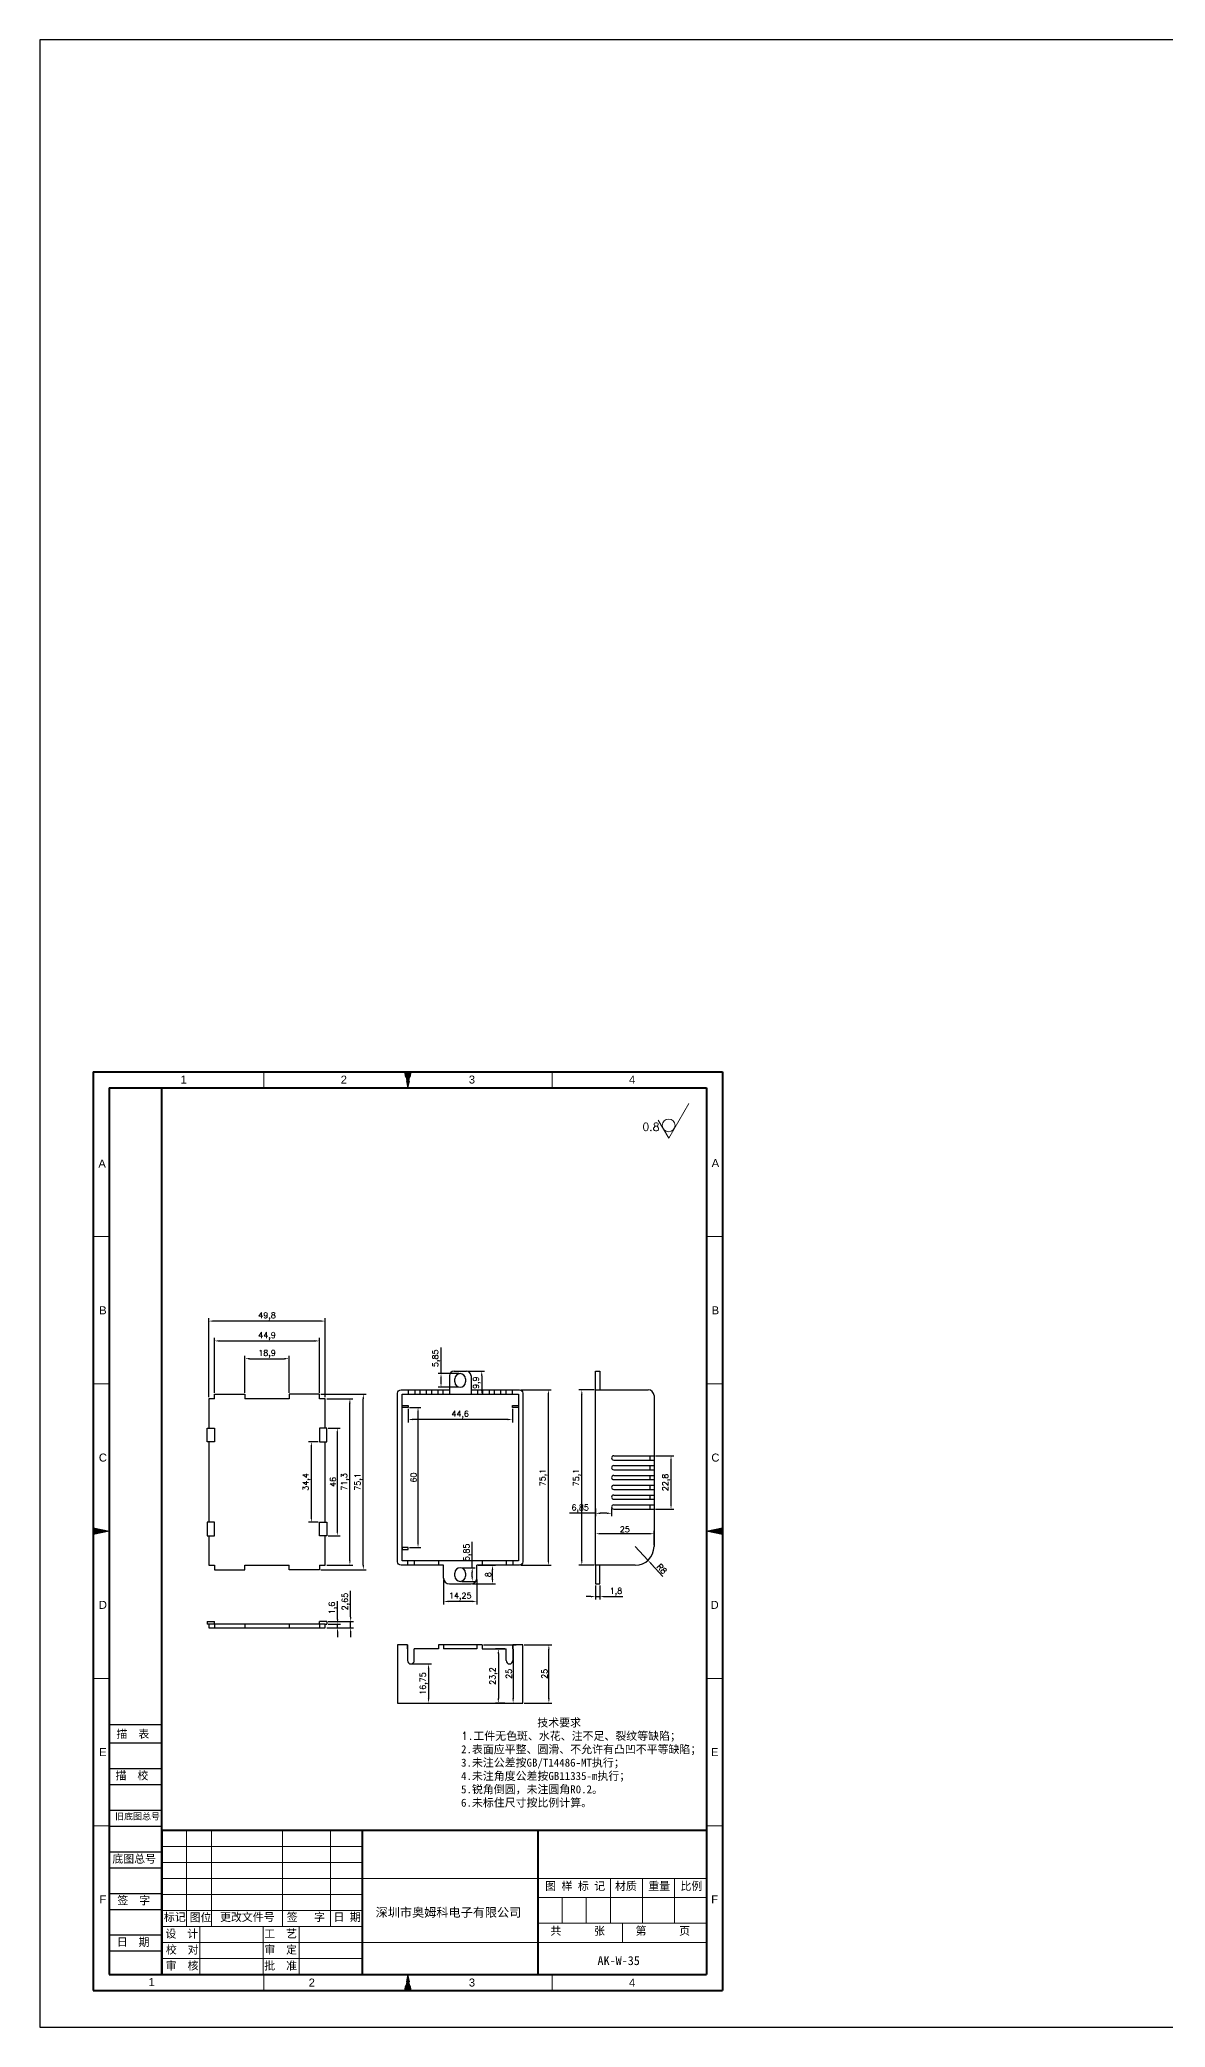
# Model space of a CAD drawing. Header units: millimetres. Extents: x 27102 to 30954, y -487 to 364.
# Drawn here: x 27102 to 27583, y -487 to 364 of the extents above; entities that cross this region are included whole.
import ezdxf
from ezdxf.enums import TextEntityAlignment as Align

# ---------------------------------------------------------------- set-up
doc = ezdxf.new("R2010")
doc.units = ezdxf.units.MM
doc.linetypes.add('ACAD_ISO10W100', pattern=[18, 12, -3, 0, -3])
doc.linetypes.add('HIDDEN2', pattern=[4.7625, 3.175, -1.5875])
for name, color, linetype, lineweight in [('dim', 82, 'Continuous', 9), ('图层1', 7, 'ACAD_ISO10W100', 15), ('图层2', 7, 'Continuous', 30), ('图层3', 7, 'Continuous', 15), ('图层4', 7, 'Continuous', 40), ('图层5', 7, 'HIDDEN2', 15), ('细实线', 3, 'Continuous', 18)]:
    doc.layers.add(name, color=color, linetype=linetype, lineweight=lineweight)
doc.layers.add('尺寸线', color=7, linetype='Continuous')
doc.styles.get("Standard").update_dxf_attribs({"font": 'txt', "bigfont": 'gbcbig.shx'})
doc.styles.add('样式 3', font='arial.ttf', dxfattribs={"height": 3.8})
doc.dimstyles.new('ISO-25', dxfattribs={"dimtxt": 2.5, "dimasz": 2.5, "dimexe": 1.25, "dimexo": 0.625, "dimtad": 1, "dimtxsty": 'Standard', "dimcen": 2.5, "dimadec": 0, "dimazin": 0, "dimtfac": 1, "dimtmove": 0, "dimatfit": 3, "dimfxl": 0, "dimarcsym": 0})

# ---------------------------------------------------------------- blocks, each defined once
blk = doc.blocks.new('*D2020')
at = {"layer": 'Defpoints', "color": 0, "transparency": 16777216}
for p in [(27174.25, -184.71), (27174.25, -217.93), (27224.05, -217.93)]:
    blk.add_point(p, dxfattribs=at)
at = {"layer": 'dim', "color": 0, "lineweight": -2, "transparency": 16777216}
for p, q in [((27174.25, -217.3), (27174.25, -183.46)), ((27222.05, -184.71), (27176.25, -184.71)), ((27224.05, -217.3), (27224.05, -183.46))]:
    blk.add_line(p, q, dxfattribs=at)
at = {"layer": 'dim', "color": 0, "transparency": 16777216}
for points in [[(27176.25, -184.37), (27176.25, -185.04), (27174.25, -184.71)], [(27222.05, -184.37), (27222.05, -185.04), (27224.05, -184.71)]]:
    blk.add_solid(points, dxfattribs=at)
at = {"layer": 'dim', "color": 0, "transparency": 16777216, "insert": (27199.15, -182.62), "char_height": 2.5, "attachment_point": 5}
blk.add_mtext('49,8', dxfattribs=at)
blk = doc.blocks.new('*D2021')
at = {"layer": 'Defpoints', "color": 0, "transparency": 16777216}
for p in [(27221.6, -193.19), (27176.7, -216.03), (27221.6, -216.03)]:
    blk.add_point(p, dxfattribs=at)
at = {"layer": 'dim', "color": 0, "lineweight": -2, "transparency": 16777216}
for p, q in [((27176.7, -215.4), (27176.7, -191.94)), ((27178.7, -193.19), (27219.6, -193.19)), ((27221.6, -215.4), (27221.6, -191.94))]:
    blk.add_line(p, q, dxfattribs=at)
at = {"layer": 'dim', "color": 0, "transparency": 16777216}
for points in [[(27178.7, -192.86), (27178.7, -193.52), (27176.7, -193.19)], [(27219.6, -192.86), (27219.6, -193.52), (27221.6, -193.19)]]:
    blk.add_solid(points, dxfattribs=at)
at = {"layer": 'dim', "color": 0, "transparency": 16777216, "insert": (27199.15, -191.11), "char_height": 2.5, "attachment_point": 5}
blk.add_mtext('44,9', dxfattribs=at)
blk = doc.blocks.new('*D2022')
at = {"layer": 'Defpoints', "color": 0, "transparency": 16777216}
for p in [(27208.6, -200.8), (27189.7, -216.03), (27208.6, -216.03)]:
    blk.add_point(p, dxfattribs=at)
at = {"layer": 'dim', "color": 0, "lineweight": -2, "transparency": 16777216}
for p, q in [((27189.7, -215.4), (27189.7, -199.55)), ((27191.7, -200.8), (27206.6, -200.8)), ((27208.6, -215.4), (27208.6, -199.55))]:
    blk.add_line(p, q, dxfattribs=at)
at = {"layer": 'dim', "color": 0, "transparency": 16777216}
for points in [[(27191.7, -200.47), (27191.7, -201.13), (27189.7, -200.8)], [(27206.6, -200.47), (27206.6, -201.13), (27208.6, -200.8)]]:
    blk.add_solid(points, dxfattribs=at)
at = {"layer": 'dim', "color": 0, "transparency": 16777216, "insert": (27199.15, -198.72), "char_height": 2.5, "attachment_point": 5}
blk.add_mtext('18,9', dxfattribs=at)
blk = doc.blocks.new('*D2023')
at = {"layer": 'Defpoints', "color": 0, "transparency": 16777216}
for p in [(27221.6, -216.03), (27240.35, -216.03), (27221.6, -291.13)]:
    blk.add_point(p, dxfattribs=at)
at = {"layer": 'dim', "color": 0, "lineweight": -2, "transparency": 16777216}
for p, q in [((27222.23, -216.03), (27241.6, -216.03)), ((27240.35, -289.13), (27240.35, -218.03)), ((27222.23, -291.13), (27241.6, -291.13))]:
    blk.add_line(p, q, dxfattribs=at)
at = {"layer": 'dim', "color": 0, "transparency": 16777216}
for points in [[(27240.02, -218.03), (27240.69, -218.03), (27240.35, -216.03)], [(27240.02, -289.13), (27240.69, -289.13), (27240.35, -291.13)]]:
    blk.add_solid(points, dxfattribs=at)
at = {"layer": 'dim', "color": 0, "transparency": 16777216, "insert": (27238.27, -253.58), "char_height": 2.5, "attachment_point": 5, "rotation": 90}
blk.add_mtext('75,1', dxfattribs=at)
blk = doc.blocks.new('*D2024')
at = {"layer": 'Defpoints', "color": 0, "transparency": 16777216}
for p in [(27224.05, -217.93), (27234.6, -217.93), (27224.05, -289.23)]:
    blk.add_point(p, dxfattribs=at)
at = {"layer": 'dim', "color": 0, "lineweight": -2, "transparency": 16777216}
for p, q in [((27224.68, -217.93), (27235.85, -217.93)), ((27234.6, -287.23), (27234.6, -219.93)), ((27224.68, -289.23), (27235.85, -289.23))]:
    blk.add_line(p, q, dxfattribs=at)
at = {"layer": 'dim', "color": 0, "transparency": 16777216}
for points in [[(27234.26, -219.93), (27234.93, -219.93), (27234.6, -217.93)], [(27234.26, -287.23), (27234.93, -287.23), (27234.6, -289.23)]]:
    blk.add_solid(points, dxfattribs=at)
at = {"layer": 'dim', "color": 0, "transparency": 16777216, "insert": (27232.51, -253.58), "char_height": 2.5, "attachment_point": 5, "rotation": 90}
blk.add_mtext('71,3', dxfattribs=at)
blk = doc.blocks.new('*D2025')
at = {"layer": 'Defpoints', "color": 0, "transparency": 16777216}
for p in [(27224.75, -230.58), (27224.75, -276.58), (27229.23, -276.58)]:
    blk.add_point(p, dxfattribs=at)
at = {"layer": 'dim', "color": 0, "lineweight": -2, "transparency": 16777216}
for p, q in [((27225.38, -230.58), (27230.48, -230.58)), ((27229.23, -232.58), (27229.23, -274.58)), ((27225.38, -276.58), (27230.48, -276.58))]:
    blk.add_line(p, q, dxfattribs=at)
at = {"layer": 'dim', "color": 0, "transparency": 16777216}
for points in [[(27228.89, -232.58), (27229.56, -232.58), (27229.23, -230.58)], [(27228.89, -274.58), (27229.56, -274.58), (27229.23, -276.58)]]:
    blk.add_solid(points, dxfattribs=at)
at = {"layer": 'dim', "color": 0, "transparency": 16777216, "insert": (27227.35, -253.58), "char_height": 2.5, "attachment_point": 5, "rotation": 90}
blk.add_mtext('46', dxfattribs=at)
blk = doc.blocks.new('*D2026')
at = {"layer": 'Defpoints', "color": 0, "transparency": 16777216}
for p in [(27218.12, -236.38), (27221.6, -236.38), (27221.6, -270.78)]:
    blk.add_point(p, dxfattribs=at)
at = {"layer": 'dim', "color": 0, "lineweight": -2, "transparency": 16777216}
for p, q in [((27220.98, -236.38), (27216.87, -236.38)), ((27218.12, -268.78), (27218.12, -238.38)), ((27220.98, -270.78), (27216.87, -270.78))]:
    blk.add_line(p, q, dxfattribs=at)
at = {"layer": 'dim', "color": 0, "transparency": 16777216}
for points in [[(27217.79, -238.38), (27218.46, -238.38), (27218.12, -236.38)], [(27217.79, -268.78), (27218.46, -268.78), (27218.12, -270.78)]]:
    blk.add_solid(points, dxfattribs=at)
at = {"layer": 'dim', "color": 0, "transparency": 16777216, "insert": (27216.04, -253.58), "char_height": 2.5, "attachment_point": 5, "rotation": 90}
blk.add_mtext('34,4', dxfattribs=at)
blk = doc.blocks.new('*D2027')
at = {"layer": 'Defpoints', "color": 0, "transparency": 16777216}
for p in [(27224.75, -314.42), (27229.33, -314.42), (27224.05, -316.02)]:
    blk.add_point(p, dxfattribs=at)
at = {"layer": 'dim', "color": 0, "lineweight": -2, "transparency": 16777216}
for p, q in [((27229.33, -312.42), (27229.33, -304.59)), ((27225.38, -314.42), (27230.58, -314.42)), ((27229.33, -316.02), (27229.33, -314.42)), ((27224.68, -316.02), (27230.58, -316.02)), ((27229.33, -318.02), (27229.33, -320.02))]:
    blk.add_line(p, q, dxfattribs=at)
at = {"layer": 'dim', "color": 0, "transparency": 16777216}
for points in [[(27229, -312.42), (27229.67, -312.42), (27229.33, -314.42)], [(27229, -318.02), (27229.67, -318.02), (27229.33, -316.02)]]:
    blk.add_solid(points, dxfattribs=at)
at = {"layer": 'dim', "color": 0, "transparency": 16777216, "insert": (27227.25, -307.5), "char_height": 2.5, "attachment_point": 5, "rotation": 90}
blk.add_mtext('1,6', dxfattribs=at)
blk = doc.blocks.new('*D2028')
at = {"layer": 'Defpoints', "color": 0, "transparency": 16777216}
for p in [(27224.75, -313.37), (27234.94, -313.37), (27224.05, -316.02)]:
    blk.add_point(p, dxfattribs=at)
at = {"layer": 'dim', "color": 0, "lineweight": -2, "transparency": 16777216}
for p, q in [((27234.94, -311.37), (27234.94, -300.2)), ((27225.38, -313.37), (27236.19, -313.37)), ((27234.94, -316.02), (27234.94, -313.37)), ((27224.68, -316.02), (27236.19, -316.02)), ((27234.94, -318.02), (27234.94, -320.02))]:
    blk.add_line(p, q, dxfattribs=at)
at = {"layer": 'dim', "color": 0, "transparency": 16777216}
for points in [[(27234.6, -311.37), (27235.27, -311.37), (27234.94, -313.37)], [(27234.6, -318.02), (27235.27, -318.02), (27234.94, -316.02)]]:
    blk.add_solid(points, dxfattribs=at)
at = {"layer": 'dim', "color": 0, "transparency": 16777216, "insert": (27232.85, -304.79), "char_height": 2.5, "attachment_point": 5, "rotation": 90}
blk.add_mtext('2,65', dxfattribs=at)
blk = doc.blocks.new('*D2029')
at = {"layer": 'Defpoints', "color": 0, "transparency": 16777216}
for p in [(27308.61, -323.25), (27319.74, -323.25), (27308.61, -348.25)]:
    blk.add_point(p, dxfattribs=at)
at = {"layer": 'dim', "color": 0, "lineweight": -2, "transparency": 16777216}
for p, q in [((27309.24, -323.25), (27320.99, -323.25)), ((27319.74, -346.25), (27319.74, -325.25)), ((27309.24, -348.25), (27320.99, -348.25))]:
    blk.add_line(p, q, dxfattribs=at)
at = {"layer": 'dim', "color": 0, "transparency": 16777216}
for points in [[(27319.41, -325.25), (27320.07, -325.25), (27319.74, -323.25)], [(27319.41, -346.25), (27320.07, -346.25), (27319.74, -348.25)]]:
    blk.add_solid(points, dxfattribs=at)
at = {"layer": 'dim', "color": 0, "transparency": 16777216, "insert": (27317.87, -335.75), "char_height": 2.5, "attachment_point": 5, "rotation": 90}
blk.add_mtext('25', dxfattribs=at)
blk = doc.blocks.new('*D2030')
at = {"layer": 'Defpoints', "color": 0, "transparency": 16777216}
for p in [(27301.46, -325.05), (27298.12, -348.25), (27301.46, -348.25)]:
    blk.add_point(p, dxfattribs=at)
at = {"layer": 'dim', "color": 0, "lineweight": -2, "transparency": 16777216}
for p, q in [((27300.84, -325.05), (27296.87, -325.05)), ((27298.12, -327.05), (27298.12, -346.25)), ((27300.84, -348.25), (27296.87, -348.25))]:
    blk.add_line(p, q, dxfattribs=at)
at = {"layer": 'dim', "color": 0, "transparency": 16777216}
for points in [[(27297.78, -327.05), (27298.45, -327.05), (27298.12, -325.05)], [(27297.78, -346.25), (27298.45, -346.25), (27298.12, -348.25)]]:
    blk.add_solid(points, dxfattribs=at)
at = {"layer": 'dim', "color": 0, "transparency": 16777216, "insert": (27296.03, -336.65), "char_height": 2.5, "attachment_point": 5, "rotation": 90}
blk.add_mtext('23,2', dxfattribs=at)
blk = doc.blocks.new('*D2031')
at = {"layer": 'Defpoints', "color": 0, "transparency": 16777216}
for p in [(27291.16, -323.25), (27291.16, -348.25), (27304.46, -348.25)]:
    blk.add_point(p, dxfattribs=at)
at = {"layer": 'dim', "color": 0, "lineweight": -2, "transparency": 16777216}
for p, q in [((27291.79, -323.25), (27305.71, -323.25)), ((27304.46, -325.25), (27304.46, -346.25)), ((27291.79, -348.25), (27305.71, -348.25))]:
    blk.add_line(p, q, dxfattribs=at)
at = {"layer": 'dim', "color": 0, "transparency": 16777216}
for points in [[(27304.12, -325.25), (27304.79, -325.25), (27304.46, -323.25)], [(27304.12, -346.25), (27304.79, -346.25), (27304.46, -348.25)]]:
    blk.add_solid(points, dxfattribs=at)
at = {"layer": 'dim', "color": 0, "transparency": 16777216, "insert": (27302.58, -335.75), "char_height": 2.5, "attachment_point": 5, "rotation": 90}
blk.add_mtext('25', dxfattribs=at)
blk = doc.blocks.new('*D2032')
at = {"layer": 'Defpoints', "color": 0, "transparency": 16777216}
for p in [(27307.11, -214.13), (27319.54, -214.13), (27307.11, -289.23)]:
    blk.add_point(p, dxfattribs=at)
at = {"layer": 'dim', "color": 0, "lineweight": -2, "transparency": 16777216}
for p, q in [((27307.74, -214.13), (27320.79, -214.13)), ((27319.54, -287.23), (27319.54, -216.13)), ((27307.74, -289.23), (27320.79, -289.23))]:
    blk.add_line(p, q, dxfattribs=at)
at = {"layer": 'dim', "color": 0, "transparency": 16777216}
for points in [[(27319.2, -216.13), (27319.87, -216.13), (27319.54, -214.13)], [(27319.2, -287.23), (27319.87, -287.23), (27319.54, -289.23)]]:
    blk.add_solid(points, dxfattribs=at)
at = {"layer": 'dim', "color": 0, "transparency": 16777216, "insert": (27317.45, -251.68), "char_height": 2.5, "attachment_point": 5, "rotation": 90}
blk.add_mtext('75,1', dxfattribs=at)
blk = doc.blocks.new('*D2033')
at = {"layer": 'Defpoints', "color": 0, "transparency": 16777216}
for p in [(27333.84, -214.13), (27339.73, -214.13), (27339.73, -289.23)]:
    blk.add_point(p, dxfattribs=at)
at = {"layer": 'dim', "color": 0, "lineweight": -2, "transparency": 16777216}
for p, q in [((27339.1, -214.13), (27332.59, -214.13)), ((27333.84, -287.23), (27333.84, -216.13)), ((27339.1, -289.23), (27332.59, -289.23))]:
    blk.add_line(p, q, dxfattribs=at)
at = {"layer": 'dim', "color": 0, "transparency": 16777216}
for points in [[(27333.5, -216.13), (27334.17, -216.13), (27333.84, -214.13)], [(27333.5, -287.23), (27334.17, -287.23), (27333.84, -289.23)]]:
    blk.add_solid(points, dxfattribs=at)
at = {"layer": 'dim', "color": 0, "transparency": 16777216, "insert": (27331.75, -251.68), "char_height": 2.5, "attachment_point": 5, "rotation": 90}
blk.add_mtext('75,1', dxfattribs=at)
blk = doc.blocks.new('*D2034')
at = {"layer": 'Defpoints', "color": 0, "transparency": 16777216}
for p in [(27339.73, -275.73), (27339.73, -281.23), (27364.73, -281.23)]:
    blk.add_point(p, dxfattribs=at)
at = {"layer": 'dim', "color": 0, "lineweight": -2, "transparency": 16777216}
for p, q in [((27339.73, -280.6), (27339.73, -274.48)), ((27362.73, -275.73), (27341.73, -275.73)), ((27364.73, -280.6), (27364.73, -274.48))]:
    blk.add_line(p, q, dxfattribs=at)
at = {"layer": 'dim', "color": 0, "transparency": 16777216}
for points in [[(27341.73, -275.4), (27341.73, -276.07), (27339.73, -275.73)], [(27362.73, -275.4), (27362.73, -276.07), (27364.73, -275.73)]]:
    blk.add_solid(points, dxfattribs=at)
at = {"layer": 'dim', "color": 0, "transparency": 16777216, "insert": (27352.23, -273.86), "char_height": 2.5, "attachment_point": 5}
blk.add_mtext('25', dxfattribs=at)
blk = doc.blocks.new('*D2035')
at = {"layer": 'Defpoints', "color": 0, "transparency": 16777216}
for p in [(27339.73, -264.28), (27339.73, -266.99), (27346.58, -264.28)]:
    blk.add_point(p, dxfattribs=at)
at = {"layer": 'dim', "color": 0, "lineweight": -2, "transparency": 16777216}
for p, q in [((27339.73, -266.99), (27328.56, -266.99)), ((27339.73, -264.9), (27339.73, -268.24)), ((27344.58, -266.99), (27341.73, -266.99)), ((27346.58, -264.9), (27346.58, -268.24))]:
    blk.add_line(p, q, dxfattribs=at)
at = {"layer": 'dim', "color": 0, "transparency": 16777216}
for points in [[(27341.73, -266.65), (27341.73, -267.32), (27339.73, -266.99)], [(27344.58, -266.65), (27344.58, -267.32), (27346.58, -266.99)]]:
    blk.add_solid(points, dxfattribs=at)
at = {"layer": 'dim', "color": 0, "transparency": 16777216, "insert": (27333.14, -264.9), "char_height": 2.5, "attachment_point": 5}
blk.add_mtext('6,85', dxfattribs=at)
blk = doc.blocks.new('*D2036')
at = {"layer": 'Defpoints', "color": 0, "transparency": 16777216}
for p in [(27364.73, -242.38), (27372.01, -242.38), (27364.73, -265.18)]:
    blk.add_point(p, dxfattribs=at)
at = {"layer": 'dim', "color": 0, "lineweight": -2, "transparency": 16777216}
for p, q in [((27365.35, -242.38), (27373.26, -242.38)), ((27372.01, -263.18), (27372.01, -244.38)), ((27365.35, -265.18), (27373.26, -265.18))]:
    blk.add_line(p, q, dxfattribs=at)
at = {"layer": 'dim', "color": 0, "transparency": 16777216}
for points in [[(27371.67, -244.38), (27372.34, -244.38), (27372.01, -242.38)], [(27371.67, -263.18), (27372.34, -263.18), (27372.01, -265.18)]]:
    blk.add_solid(points, dxfattribs=at)
at = {"layer": 'dim', "color": 0, "transparency": 16777216, "insert": (27369.92, -253.78), "char_height": 2.5, "attachment_point": 5, "rotation": 90}
blk.add_mtext('22,8', dxfattribs=at)
blk = doc.blocks.new('*D2037')
at = {"layer": 'Defpoints', "color": 0, "transparency": 16777216}
for p in [(27339.73, -297.23), (27341.53, -297.23), (27341.53, -302.64)]:
    blk.add_point(p, dxfattribs=at)
at = {"layer": 'dim', "color": 0, "lineweight": -2, "transparency": 16777216}
for p, q in [((27337.73, -302.64), (27335.73, -302.64)), ((27339.73, -297.85), (27339.73, -303.89)), ((27339.73, -302.64), (27341.53, -302.64)), ((27341.53, -297.85), (27341.53, -303.89)), ((27343.53, -302.64), (27351.36, -302.64))]:
    blk.add_line(p, q, dxfattribs=at)
at = {"layer": 'dim', "color": 0, "transparency": 16777216}
for points in [[(27337.73, -302.31), (27337.73, -302.97), (27339.73, -302.64)], [(27343.53, -302.31), (27343.53, -302.97), (27341.53, -302.64)]]:
    blk.add_solid(points, dxfattribs=at)
at = {"layer": 'dim', "color": 0, "transparency": 16777216, "insert": (27348.44, -300.56), "char_height": 2.5, "attachment_point": 5}
blk.add_mtext('1,8', dxfattribs=at)
blk = doc.blocks.new('*D2038')
at = {"layer": 'Defpoints', "color": 0, "transparency": 16777216}
for p in [(27356.73, -281.23), (27362.15, -287.11)]:
    blk.add_point(p, dxfattribs=at)
at = {"layer": 'dim', "color": 0, "lineweight": -2, "transparency": 16777216}
for p, q in [((27356.73, -281.23), (27362.15, -287.11)), ((27368.54, -294.03), (27363.51, -288.58))]:
    blk.add_line(p, q, dxfattribs=at)
at = {"layer": 'dim', "color": 0, "transparency": 16777216}
blk.add_solid([(27363.75, -288.35), (27363.26, -288.8), (27362.15, -287.11)], dxfattribs=at)
at = {"layer": 'dim', "color": 0, "transparency": 16777216, "insert": (27368.08, -290.77), "char_height": 2.5, "attachment_point": 5, "rotation": 312.70006}
blk.add_mtext('R8', dxfattribs=at)
blk = doc.blocks.new('*D2039')
at = {"layer": 'Defpoints', "color": 0, "transparency": 16777216}
for p in [(27274.69, -294.73), (27288.94, -294.73), (27274.69, -304.72)]:
    blk.add_point(p, dxfattribs=at)
at = {"layer": 'dim', "color": 0, "lineweight": -2, "transparency": 16777216}
for p, q in [((27274.69, -295.35), (27274.69, -305.97)), ((27288.94, -295.35), (27288.94, -305.97)), ((27286.94, -304.72), (27276.69, -304.72))]:
    blk.add_line(p, q, dxfattribs=at)
at = {"layer": 'dim', "color": 0, "transparency": 16777216}
for points in [[(27276.69, -304.39), (27276.69, -305.06), (27274.69, -304.72)], [(27286.94, -304.39), (27286.94, -305.06), (27288.94, -304.72)]]:
    blk.add_solid(points, dxfattribs=at)
at = {"layer": 'dim', "color": 0, "transparency": 16777216, "insert": (27281.81, -302.64), "char_height": 2.5, "attachment_point": 5}
blk.add_mtext('14,25', dxfattribs=at)
blk = doc.blocks.new('*D2040')
at = {"layer": 'Defpoints', "color": 0, "transparency": 16777216}
for p in [(27288.94, -289.23), (27295.62, -289.23), (27286.44, -297.23)]:
    blk.add_point(p, dxfattribs=at)
at = {"layer": 'dim', "color": 0, "lineweight": -2, "transparency": 16777216}
for p, q in [((27289.56, -289.23), (27296.87, -289.23)), ((27287.06, -297.23), (27296.87, -297.23)), ((27295.62, -295.23), (27295.62, -291.23))]:
    blk.add_line(p, q, dxfattribs=at)
at = {"layer": 'dim', "color": 0, "transparency": 16777216}
for points in [[(27295.29, -291.23), (27295.95, -291.23), (27295.62, -289.23)], [(27295.29, -295.23), (27295.95, -295.23), (27295.62, -297.23)]]:
    blk.add_solid(points, dxfattribs=at)
at = {"layer": 'dim', "color": 0, "transparency": 16777216, "insert": (27293.74, -293.23), "char_height": 2.5, "attachment_point": 5, "rotation": 90}
blk.add_mtext('8', dxfattribs=at)
blk = doc.blocks.new('*D2041')
at = {"layer": 'Defpoints', "color": 0, "transparency": 16777216}
for p in [(27281.81, -290.3), (27281.81, -296.15), (27286.95, -290.3)]:
    blk.add_point(p, dxfattribs=at)
at = {"layer": 'dim', "color": 0, "lineweight": -2, "transparency": 16777216}
for p, q in [((27286.95, -290.3), (27286.95, -279.14)), ((27282.44, -290.3), (27288.2, -290.3)), ((27282.44, -296.15), (27288.2, -296.15)), ((27286.95, -294.15), (27286.95, -292.3))]:
    blk.add_line(p, q, dxfattribs=at)
at = {"layer": 'dim', "color": 0, "transparency": 16777216}
for points in [[(27286.61, -292.3), (27287.28, -292.3), (27286.95, -290.3)], [(27286.61, -294.15), (27287.28, -294.15), (27286.95, -296.15)]]:
    blk.add_solid(points, dxfattribs=at)
at = {"layer": 'dim', "color": 0, "transparency": 16777216, "insert": (27284.86, -283.72), "char_height": 2.5, "attachment_point": 5, "rotation": 90}
blk.add_mtext('5,85', dxfattribs=at)
blk = doc.blocks.new('*D2042')
at = {"layer": 'Defpoints', "color": 0, "transparency": 16777216}
for p in [(27284.44, -206.13), (27286.44, -216.03), (27291.02, -216.03)]:
    blk.add_point(p, dxfattribs=at)
at = {"layer": 'dim', "color": 0, "lineweight": -2, "transparency": 16777216}
for p, q in [((27285.06, -206.13), (27292.27, -206.13)), ((27291.02, -208.13), (27291.02, -214.03)), ((27287.06, -216.03), (27292.27, -216.03))]:
    blk.add_line(p, q, dxfattribs=at)
at = {"layer": 'dim', "color": 0, "transparency": 16777216}
for points in [[(27290.68, -208.13), (27291.35, -208.13), (27291.02, -206.13)], [(27290.68, -214.03), (27291.35, -214.03), (27291.02, -216.03)]]:
    blk.add_solid(points, dxfattribs=at)
at = {"layer": 'dim', "color": 0, "transparency": 16777216, "insert": (27288.93, -211.08), "char_height": 2.5, "attachment_point": 5, "rotation": 90}
blk.add_mtext('9,9', dxfattribs=at)
blk = doc.blocks.new('*D2043')
at = {"layer": 'Defpoints', "color": 0, "transparency": 16777216}
for p in [(27273.6, -207.2), (27281.81, -207.2), (27281.81, -213.05)]:
    blk.add_point(p, dxfattribs=at)
at = {"layer": 'dim', "color": 0, "lineweight": -2, "transparency": 16777216}
for p, q in [((27273.6, -207.2), (27273.6, -196.04)), ((27281.19, -207.2), (27272.35, -207.2)), ((27273.6, -211.05), (27273.6, -209.2)), ((27281.19, -213.05), (27272.35, -213.05))]:
    blk.add_line(p, q, dxfattribs=at)
at = {"layer": 'dim', "color": 0, "transparency": 16777216}
for points in [[(27273.27, -209.2), (27273.94, -209.2), (27273.6, -207.2)], [(27273.27, -211.05), (27273.94, -211.05), (27273.6, -213.05)]]:
    blk.add_solid(points, dxfattribs=at)
at = {"layer": 'dim', "color": 0, "transparency": 16777216, "insert": (27271.52, -200.62), "char_height": 2.5, "attachment_point": 5, "rotation": 90}
blk.add_mtext('5,85', dxfattribs=at)
blk = doc.blocks.new('*D2044')
at = {"layer": 'Defpoints', "color": 0, "transparency": 16777216}
for p in [(27259.51, -221.68), (27259.51, -226.83), (27304.11, -221.68)]:
    blk.add_point(p, dxfattribs=at)
at = {"layer": 'dim', "color": 0, "lineweight": -2, "transparency": 16777216}
for p, q in [((27259.51, -222.3), (27259.51, -228.08)), ((27302.11, -226.83), (27261.51, -226.83)), ((27304.11, -222.3), (27304.11, -228.08))]:
    blk.add_line(p, q, dxfattribs=at)
at = {"layer": 'dim', "color": 0, "transparency": 16777216}
for points in [[(27261.51, -226.5), (27261.51, -227.16), (27259.51, -226.83)], [(27302.11, -226.5), (27302.11, -227.16), (27304.11, -226.83)]]:
    blk.add_solid(points, dxfattribs=at)
at = {"layer": 'dim', "color": 0, "transparency": 16777216, "insert": (27281.81, -224.75), "char_height": 2.5, "attachment_point": 5}
blk.add_mtext('44,6', dxfattribs=at)
blk = doc.blocks.new('*D2045')
at = {"layer": 'Defpoints', "color": 0, "transparency": 16777216}
for p in [(27259.51, -221.68), (27263.76, -221.68), (27259.51, -281.68)]:
    blk.add_point(p, dxfattribs=at)
at = {"layer": 'dim', "color": 0, "lineweight": -2, "transparency": 16777216}
for p, q in [((27260.14, -221.68), (27265.01, -221.68)), ((27263.76, -279.68), (27263.76, -223.68)), ((27260.14, -281.68), (27265.01, -281.68))]:
    blk.add_line(p, q, dxfattribs=at)
at = {"layer": 'dim', "color": 0, "transparency": 16777216}
for points in [[(27263.43, -223.68), (27264.09, -223.68), (27263.76, -221.68)], [(27263.43, -279.68), (27264.09, -279.68), (27263.76, -281.68)]]:
    blk.add_solid(points, dxfattribs=at)
at = {"layer": 'dim', "color": 0, "transparency": 16777216, "insert": (27261.88, -251.68), "char_height": 2.5, "attachment_point": 5, "rotation": 90}
blk.add_mtext('60', dxfattribs=at)
blk = doc.blocks.new('*D2046')
at = {"layer": 'Defpoints', "color": 0, "transparency": 16777216}
for p in [(27260.67, -331.5), (27260.67, -348.25), (27268.26, -348.25)]:
    blk.add_point(p, dxfattribs=at)
at = {"layer": 'dim', "color": 0, "lineweight": -2, "transparency": 16777216}
for p, q in [((27261.3, -331.5), (27269.51, -331.5)), ((27268.26, -333.5), (27268.26, -346.25)), ((27261.3, -348.25), (27269.51, -348.25))]:
    blk.add_line(p, q, dxfattribs=at)
at = {"layer": 'dim', "color": 0, "transparency": 16777216}
for points in [[(27267.93, -333.5), (27268.6, -333.5), (27268.26, -331.5)], [(27267.93, -346.25), (27268.6, -346.25), (27268.26, -348.25)]]:
    blk.add_solid(points, dxfattribs=at)
at = {"layer": 'dim', "color": 0, "transparency": 16777216, "insert": (27266.18, -339.88), "char_height": 2.5, "attachment_point": 5, "rotation": 90}
blk.add_mtext('16,75', dxfattribs=at)

msp = doc.modelspace()

# ---------------------------------------------------------------- hatches: boundary and pattern name
at = {"layer": '图层1'}
for points in [[(27131.685, -274.657), (27124.833, -273.247), (27124.833, -276.068)], [(27387.159, -274.657), (27394.012, -273.247), (27394.012, -276.068)]]:
    msp.add_hatch(color=0, dxfattribs=at).paths.add_polyline_path(points)
at = {"layer": '图层5'}
for points in [[(27259.422, -84.902), (27258.012, -78.05), (27260.833, -78.05)], [(27259.422, -464.412), (27258.012, -471.265), (27260.833, -471.265)]]:
    msp.add_hatch(color=0, dxfattribs=at).paths.add_polyline_path(points)

# ---------------------------------------------------------------- linework, layer by layer
for p, q in [((27277.187, -208.128), (27277.187, -214.128)), ((27279.187, -206.128), (27284.437, -206.128)), ((27286.437, -208.128), (27286.437, -214.128)), ((27339.725, -214.128), (27339.725, -206.128)), ((27339.725, -206.128), (27341.525, -206.128)), ((27341.525, -206.128), (27341.525, -214.128)), ((27174.25, -217.928), (27174.25, -230.578)), ((27176.7, -217.928), (27174.25, -217.928)), ((27208.6, -217.928), (27189.7, -217.928)), ((27224.05, -217.928), (27221.6, -217.928)), ((27224.05, -230.578), (27224.05, -217.928)), ((27259.587, -214.128), (27259.587, -216.028)), ((27262.337, -214.128), (27262.337, -216.028)), ((27264.537, -214.128), (27264.537, -216.028)), ((27267.287, -214.128), (27267.287, -216.028)), ((27269.487, -214.128), (27269.487, -216.028)), ((27272.237, -214.128), (27272.237, -216.028)), ((27274.437, -214.128), (27274.437, -216.028)), ((27277.187, -214.128), (27277.187, -216.028)), ((27286.437, -214.128), (27286.437, -216.028)), ((27289.187, -214.128), (27289.187, -216.028)), ((27291.387, -214.128), (27291.387, -216.028)), ((27294.137, -214.128), (27294.137, -216.028)), ((27296.337, -214.128), (27296.337, -216.028)), ((27299.087, -214.128), (27299.087, -216.028)), ((27301.287, -214.128), (27301.287, -216.028)), ((27304.037, -214.128), (27304.037, -216.028)), ((27339.725, -289.228), (27339.725, -214.128)), ((27339.725, -214.128), (27362.225, -214.128)), ((27364.725, -216.628), (27364.725, -281.228)), ((27174.25, -236.378), (27174.25, -270.778)), ((27224.05, -270.778), (27224.05, -236.378)), ((27347.475, -242.378), (27364.725, -242.378)), ((27347.475, -244.178), (27364.725, -244.178)), ((27347.475, -246.578), (27364.725, -246.578)), ((27362.925, -242.378), (27362.925, -244.178)), ((27362.925, -246.578), (27362.925, -248.378)), ((27347.475, -248.378), (27364.725, -248.378)), ((27347.475, -250.778), (27364.725, -250.778)), ((27347.475, -252.578), (27364.725, -252.578)), ((27347.475, -254.978), (27364.725, -254.978)), ((27362.925, -250.778), (27362.925, -252.578)), ((27362.925, -254.978), (27362.925, -256.778)), ((27347.475, -256.778), (27364.725, -256.778)), ((27347.475, -259.178), (27364.725, -259.178)), ((27347.475, -260.978), (27364.725, -260.978)), ((27347.475, -263.378), (27364.725, -263.378)), ((27362.925, -259.178), (27362.925, -260.978)), ((27362.925, -263.378), (27362.925, -265.178)), ((27347.475, -265.178), (27364.725, -265.178)), ((27174.25, -276.578), (27174.25, -289.228)), ((27224.05, -289.228), (27224.05, -276.578)), ((27174.25, -289.228), (27176.7, -289.228)), ((27189.7, -289.228), (27208.6, -289.228)), ((27221.6, -289.228), (27224.05, -289.228)), ((27259.262, -287.328), (27259.262, -289.228)), ((27262.162, -287.328), (27262.162, -289.228)), ((27272.462, -287.328), (27272.462, -289.228)), ((27274.687, -294.728), (27274.687, -289.228)), ((27288.937, -294.728), (27288.937, -289.228)), ((27291.162, -287.328), (27291.162, -289.228)), ((27301.462, -287.328), (27301.462, -289.228)), ((27304.362, -287.328), (27304.362, -289.228)), ((27356.725, -289.228), (27339.725, -289.228)), ((27339.725, -289.228), (27339.725, -297.228)), ((27341.525, -297.228), (27341.525, -289.228)), ((27277.187, -297.228), (27286.437, -297.228)), ((27339.725, -297.228), (27341.525, -297.228)), ((27173.55, -313.369), (27173.55, -314.419)), ((27173.55, -313.369), (27176.7, -313.369)), ((27174.25, -314.419), (27173.55, -314.419)), ((27224.05, -314.419), (27174.25, -314.419)), ((27174.25, -314.419), (27174.25, -316.019)), ((27176.7, -314.419), (27176.7, -313.369)), ((27176.7, -314.419), (27176.7, -316.019)), ((27189.7, -314.419), (27189.7, -316.019)), ((27208.6, -314.419), (27208.6, -316.019)), ((27224.75, -313.369), (27221.6, -313.369)), ((27221.6, -314.419), (27221.6, -313.369)), ((27221.6, -314.419), (27221.6, -316.019)), ((27224.05, -316.019), (27224.05, -314.419)), ((27224.05, -314.419), (27224.75, -314.419)), ((27224.75, -313.369), (27224.75, -314.419)), ((27174.25, -316.019), (27224.05, -316.019)), ((27255.012, -323.253), (27255.012, -348.253)), ((27259.262, -323.253), (27255.012, -323.253)), ((27259.262, -325.053), (27259.262, -323.253)), ((27259.262, -323.253), (27259.262, -330.053)), ((27272.462, -323.253), (27272.462, -325.053)), ((27291.162, -323.253), (27272.462, -323.253)), ((27274.687, -323.253), (27274.687, -325.053)), ((27288.937, -323.253), (27288.937, -325.053)), ((27291.162, -323.253), (27291.162, -325.053)), ((27308.612, -323.253), (27304.362, -323.253)), ((27304.362, -325.053), (27304.362, -323.253)), ((27304.362, -323.253), (27304.362, -330.053)), ((27308.612, -348.253), (27308.612, -323.253)), ((27272.462, -325.053), (27262.162, -325.053)), ((27262.162, -330.053), (27262.162, -325.053)), ((27288.937, -325.053), (27274.687, -325.053)), ((27291.162, -325.053), (27301.462, -325.053)), ((27301.462, -330.053), (27301.462, -325.053)), ((27255.012, -348.253), (27308.612, -348.253))]:
    msp.add_line(p, q)
at = {"color": 1}
msp.add_lwpolyline([(27101.926, -487.015), (30954.11, -487.015), (30954.11, 363.832), (27101.926, 363.832)], close=True, dxfattribs=at)
for points in [[(27279.537, -210.778), (27279.537, -209.478)], [(27284.087, -209.478), (27284.087, -210.778)], [(27176.7, -217.928), (27176.7, -216.028), (27189.7, -216.028), (27189.7, -217.928)], [(27221.6, -217.928), (27221.6, -216.028), (27208.6, -216.028), (27208.6, -217.928)], [(27176.7, -289.228), (27176.7, -291.128), (27189.7, -291.128), (27189.7, -289.228)], [(27221.6, -289.228), (27221.6, -291.128), (27208.6, -291.128), (27208.6, -289.228)], [(27279.537, -293.878), (27279.537, -292.578)], [(27284.087, -292.578), (27284.087, -293.878)]]:
    msp.add_lwpolyline(points)
for points in [[(27274.687, -289.228), (27256.512, -289.228, -0.4142136), (27255.012, -287.728), (27255.012, -215.628, -0.4142136), (27256.512, -214.128), (27277.187, -214.128)], [(27286.437, -214.128), (27307.112, -214.128, -0.4142136), (27308.612, -215.628), (27308.612, -287.728, -0.4142136), (27307.112, -289.228), (27288.937, -289.228)]]:
    msp.add_lwpolyline(points, format="xyb")
for points in [[(27306.712, -287.328), (27256.912, -287.328), (27256.912, -216.028), (27306.712, -216.028)], [(27256.912, -220.878), (27259.512, -220.878), (27259.512, -221.678), (27256.912, -221.678)], [(27304.112, -220.878), (27306.712, -220.878), (27306.712, -221.678), (27304.112, -221.678)], [(27176.7, -230.578), (27176.7, -236.378), (27173.55, -236.378), (27173.55, -230.578)], [(27221.6, -230.578), (27221.6, -236.378), (27224.75, -236.378), (27224.75, -230.578)], [(27176.7, -276.578), (27176.7, -270.778), (27173.55, -270.778), (27173.55, -276.578)], [(27221.6, -276.578), (27221.6, -270.778), (27224.75, -270.778), (27224.75, -276.578)], [(27256.912, -282.478), (27259.512, -282.478), (27259.512, -281.678), (27256.912, -281.678)]]:
    msp.add_lwpolyline(points, close=True)
for centre, radius, start, end in [((27279.187, -208.128), 2, 90, 180), ((27281.812, -209.478), 2.275, 0, 180), ((27281.812, -210.778), 2.275, 180, 0), ((27284.437, -208.128), 2, 0, 90), ((27362.225, -216.628), 2.5, 360, 90), ((27347.475, -243.278), 0.9, 90, 270), ((27347.475, -247.478), 0.9, 90, 270), ((27347.475, -251.678), 0.9, 90, 270), ((27347.475, -255.878), 0.9, 90, 270), ((27347.475, -260.078), 0.9, 90, 270), ((27347.475, -264.278), 0.9, 90, 270), ((27356.725, -281.228), 8, 270, 360), ((27277.187, -294.728), 2.5, 180, 270), ((27281.812, -292.578), 2.275, 0, 180), ((27281.812, -293.878), 2.275, 180, 0), ((27286.437, -294.728), 2.5, 270, 0), ((27260.712, -330.053), 1.45, 180, 360), ((27302.912, -330.053), 1.45, 180, 0)]:
    msp.add_arc(centre, radius, start, end)
at = {"layer": '图层1', "color": 0}
for p, q in [((27197.747, -84.902), (27197.747, -78.05)), ((27321.098, -84.902), (27321.098, -78.05)), ((27131.685, -148.565), (27124.833, -148.565)), ((27394.012, -148.565), (27387.159, -148.565)), ((27131.685, -211.611), (27124.833, -211.611)), ((27394.012, -211.611), (27387.159, -211.611)), ((27131.685, -274.657), (27124.833, -273.247)), ((27131.685, -274.657), (27124.833, -276.068)), ((27387.159, -274.657), (27394.012, -273.247)), ((27387.159, -274.657), (27394.012, -276.068)), ((27131.685, -337.703), (27124.833, -337.703)), ((27394.012, -337.703), (27387.159, -337.703)), ((27131.685, -400.749), (27124.833, -400.749)), ((27394.012, -400.749), (27387.159, -400.749)), ((27325.484, -431.519), (27325.484, -442.483)), ((27335.763, -431.519), (27335.763, -442.483)), ((27175.469, -443.854), (27175.469, -437.001)), ((27175.469, -443.854), (27175.469, -437.001))]:
    msp.add_line(p, q, dxfattribs=at)
at = {"layer": '图层2', "color": 0}
for p, q in [((27154.178, -357.508), (27131.685, -357.508)), ((27154.178, -365.417), (27131.685, -365.417)), ((27154.178, -365.417), (27142.23, -365.417)), ((27154.178, -376.382), (27131.685, -376.382)), ((27154.178, -383.235), (27131.685, -383.235)), ((27154.178, -383.235), (27142.23, -383.235)), ((27154.178, -383.235), (27142.23, -383.235)), ((27154.178, -394.199), (27131.685, -394.199)), ((27154.178, -401.052), (27131.685, -401.052)), ((27154.178, -401.052), (27142.23, -401.052)), ((27154.178, -412.016), (27131.685, -412.016)), ((27154.178, -418.869), (27131.685, -418.869)), ((27154.178, -418.869), (27142.23, -418.869)), ((27154.178, -429.834), (27131.685, -429.834)), ((27154.178, -436.687), (27131.685, -436.687)), ((27154.178, -436.687), (27142.23, -436.687)), ((27154.178, -447.651), (27131.685, -447.651)), ((27154.178, -454.504), (27131.685, -454.504))]:
    msp.add_line(p, q, dxfattribs=at)
at = {"layer": '图层3', "color": 0}
for p, q in [((27164.719, -443.854), (27164.719, -402.737)), ((27175.469, -437.001), (27175.469, -402.737)), ((27205.775, -443.772), (27205.775, -402.737)), ((27226.333, -443.753), (27226.333, -402.737)), ((27240.039, -409.59), (27154.178, -409.59)), ((27240.039, -416.442), (27154.178, -416.442)), ((27240.039, -416.442), (27154.178, -416.442)), ((27240.039, -423.295), (27154.178, -423.295)), ((27223.396, -423.295), (27387.159, -423.295)), ((27346.042, -423.295), (27346.042, -442.483)), ((27359.748, -423.295), (27359.748, -442.483)), ((27373.453, -423.295), (27373.453, -442.483)), ((27240.039, -430.148), (27154.178, -430.148)), ((27387.159, -431.519), (27315.204, -431.519)), ((27346.042, -431.519), (27346.042, -442.483)), ((27240.039, -437.001), (27154.178, -437.001)), ((27240.039, -443.854), (27154.178, -443.854)), ((27240.039, -450.707), (27154.178, -450.707)), ((27240.039, -450.707), (27154.551, -450.707)), ((27170.365, -464.412), (27170.365, -443.854)), ((27197.521, -464.412), (27197.521, -443.772)), ((27212.976, -464.331), (27212.976, -443.772)), ((27223.396, -450.707), (27387.159, -450.707)), ((27387.159, -442.483), (27315.204, -442.483)), ((27351.182, -442.483), (27351.182, -450.707)), ((27154.178, -454.504), (27153.984, -454.504)), ((27240.039, -457.559), (27154.178, -457.559)), ((27197.747, -464.412), (27197.747, -471.265)), ((27321.098, -464.412), (27321.098, -471.265)), ((27321.098, -464.412), (27321.098, -471.265))]:
    msp.add_line(p, q, dxfattribs=at)
at = {"layer": '图层4', "color": 0}
for p, q in [((27154.178, -464.412), (27154.178, -84.902)), ((27154.178, -402.737), (27154.178, -464.412)), ((27387.159, -402.737), (27154.178, -402.737)), ((27284.048, -402.737), (27160.697, -402.737)), ((27240.039, -464.412), (27240.039, -402.737)), ((27315.204, -464.412), (27315.204, -402.737)), ((27154.178, -431.519), (27154.178, -464.412))]:
    msp.add_line(p, q, dxfattribs=at)
at = {"layer": '图层5', "color": 0}
for p, q in [((27259.422, -84.902), (27258.012, -78.05)), ((27259.422, -84.902), (27260.833, -78.05)), ((27240.039, -443.854), (27154.178, -443.854)), ((27259.422, -464.412), (27258.012, -471.265)), ((27259.422, -464.412), (27260.833, -471.265))]:
    msp.add_line(p, q, dxfattribs=at)
at = {"layer": '尺寸线', "color": 0, "lineweight": 40}
for p, q in [((27124.833, -78.05), (27394.012, -78.05)), ((27124.833, -78.05), (27124.833, -471.265)), ((27131.685, -84.902), (27387.159, -84.902)), ((27131.685, -84.902), (27131.685, -464.412)), ((27387.159, -84.902), (27387.159, -464.412)), ((27394.012, -78.05), (27394.012, -471.265)), ((27131.685, -464.412), (27387.159, -464.412)), ((27124.833, -471.265), (27394.012, -471.265))]:
    msp.add_line(p, q, dxfattribs=at)
at = {"layer": '细实线', "color": 0}
for p, q in [((27371, -106.422), (27379.565, -91.586)), ((27366.538, -98.695), (27371, -106.422))]:
    msp.add_line(p, q, dxfattribs=at)
msp.add_circle((27371, -100.94), 2.741, dxfattribs=at)

# ---------------------------------------------------------------- texts
at = {"layer": '图层1', "color": 0, "style": '样式 3'}
for s, p in [('B', (27128.933, -180.088)), ('B', (27390.993, -180.088)), ('C', (27128.933, -243.134)), ('C', (27390.993, -243.134)), ('D', (27128.933, -306.18)), ('D', (27390.671, -306.18)), ('E', (27128.933, -369.226)), ('E', (27390.671, -369.226)), ('F', (27128.933, -432.272)), ('F', (27390.671, -432.272))]:
    msp.add_text(s, height=3.426, dxfattribs=at).set_placement(p, align=Align.MIDDLE)
at = {"layer": '图层1', "color": 0, "attachment_point": 1}
for s, insert, char_height, width in [('{\\fSimSun|b0|i0|c134|p2;图 样 标 记}', (27318.148, -424.85), 3.42642, 42.50991), ('{\\fSimSun|b0|i0|c134|p2;材质 }', (27348.032, -424.865), 3.42642, 28.57673), ('{\\fSimSun|b0|i0|c134|p2;标记}', (27155.02, -438.138), 3.42642, 9.59397), ('{\\fSimSun|b0|i0|c134|p2;图位}', (27166.023, -438.276), 3.42642, 9.59397), ('{\\fSimSun|b0|i0|c134|p2;更改文件号}', (27179.032, -438.138), 3.42642, 28.57673), ('{\\fSimSun|b0|i0|c134|p2;深圳市奥姆科电子有限公司}', (27245.63, -435.921), 3.80713, 71.9369), ('{\\fSimSun|b0|i0|c134|p2;审  核}', (27155.826, -458.955), 3.42642, 27.78591), ('{\\fSimSun|b0|i0|c134|p2;批  准}', (27197.98, -458.955), 3.42642, 28.57673), ('{\\fSimSun|b0|i0|c134|p2;AK-W-35}', (27340.542, -456.596), 3.80713, 47.23323)]:
    msp.add_mtext(s, dxfattribs=dict(at, insert=insert, char_height=char_height, width=width))
at = {"layer": '图层2', "color": 0, "attachment_point": 1}
for s, insert, char_height, width in [('{\\fSimSun|b0|i0|c134|p2;描\\fSimSun|b0|i0|c0|p2;  \\fSimSun|b0|i0|c134|p2;表}', (27134.748, -359.741), 3.42638, 38.39488), ('{\\fSimSun|b0|i0|c134|p2;描\\fSimSun|b0|i0|c0|p2;  \\fSimSun|b0|i0|c134|p2;校}', (27134.358, -377.558), 3.42638, 38.39488), ('{\\fSimSun|b0|i0|c134|p2;旧底图总号}', (27134.165, -395.375), 2.74113, 38.39488), ('{\\fSimSun|b0|i0|c134|p2;底图总号}', (27132.976, -413.192), 3.42638, 38.39488), ('{\\fSimSun|b0|i0|c134|p2;重量 }', (27362.259, -424.865), 3.42642, 28.57673), ('{\\fSimSun|b0|i0|c134|p2;比例 }', (27376.044, -424.865), 3.42642, 28.57673), ('{\\fSimSun|b0|i0|c134|p2;签\\fSimSun|b0|i0|c0|p2;  \\fSimSun|b0|i0|c134|p2;字}', (27135.099, -431.009), 3.42638, 38.39488), ('{\\fSimSun|b0|i0|c134|p2;签   字}', (27207.605, -438.138), 3.42642, 28.57673), ('{\\fSimSun|b0|i0|c134|p2;日 期}', (27227.62, -438.138), 3.42642, 28.57673), ('{\\fSimSun|b0|i0|c134|p2;日\\fSimSun|b0|i0|c0|p2;  \\fSimSun|b0|i0|c134|p2;期}', (27134.904, -448.827), 3.42638, 38.39488), ('{\\fSimSun|b0|i0|c134|p2;设  计}', (27155.693, -445.249), 3.42642, 26.56021), ('{\\fSimSun|b0|i0|c134|p2;工  艺}', (27197.98, -445.249), 3.42642, 28.57673), ('{\\fSimSun|b0|i0|c134|p2;共      张}', (27320.406, -444.038), 3.42642, 37.91013), ('{\\fSimSun|b0|i0|c134|p2;第      页}', (27356.839, -444.038), 3.42642, 35.18807), ('{\\fSimSun|b0|i0|c134|p2;校  对}', (27155.858, -452.102), 3.42642, 24.84399), ('{\\fSimSun|b0|i0|c134|p2;审  定}', (27197.98, -452.102), 3.42642, 28.57673)]:
    msp.add_mtext(s, dxfattribs=dict(at, insert=insert, char_height=char_height, width=width))
at = {"layer": '图层3', "color": 0, "insert": (27282.161, -354.884), "char_height": 3.42642, "width": 162.28996, "attachment_point": 1}
msp.add_mtext('{\\fSimSun|b0|i0|c134|p54;              技术要求\\P}1{\\fSimSun|b0|i0|c134|p54;.工件无色斑、水花、注不足、裂纹等缺陷；\\P2.表面应平整、圆滑、不允许有凸凹不平等缺陷；\\P3.未注公差按GB/T14486-MT执行；\\P4.未注角度公差按GB11335-m执行；\\P5.锐角倒圆，未注圆角R0.2。}\\P{\\fSimSun|b0|i0|c134|p2;6.未标住尺寸按比例计算。}', dxfattribs=at)
at = {"layer": '图层5', "color": 0, "style": '样式 3'}
for s, p in [('1', (27163.483, -81.31)), ('2', (27232.011, -81.31)), ('3', (27286.834, -81.31)), ('4', (27355.362, -81.31)), ('A', (27128.6, -117.292)), ('A', (27390.993, -117.042)), ('1', (27149.777, -467.659)), ('2', (27218.305, -467.864)), ('3', (27286.834, -467.864)), ('4', (27355.362, -467.864))]:
    msp.add_text(s, height=3.426, dxfattribs=at).set_placement(p, align=Align.MIDDLE)
at = {"layer": '细实线', "color": 0, "insert": (27359.732, -99.843), "char_height": 3.4264, "width": 12.79235, "attachment_point": 1}
msp.add_mtext('0.8', dxfattribs=at)

# ---------------------------------------------------------------- dimensions: what is measured, and where the dimension line sits
at = {"layer": 'dim'}
for base, p1, p2, picture, middle in [((27174.25, -184.706), (27224.05, -217.928), (27174.25, -217.928), '*D2020', (27199.15, -182.623)), ((27221.6, -193.189), (27176.7, -216.028), (27221.6, -216.028), '*D2021', (27199.15, -191.105)), ((27208.6, -200.801), (27189.7, -216.028), (27208.6, -216.028), '*D2022', (27199.15, -198.718)), ((27259.512, -226.83), (27304.112, -221.678), (27259.512, -221.678), '*D2044', (27281.812, -224.747)), ((27339.725, -266.986), (27346.575, -264.278), (27339.725, -264.278), '*D2035', (27333.142, -264.902)), ((27339.725, -275.734), (27364.725, -281.228), (27339.725, -281.228), '*D2034', (27352.225, -273.859)), ((27274.687, -304.722), (27288.937, -294.728), (27274.687, -294.728), '*D2039', (27281.812, -302.638)), ((27341.525, -302.64), (27339.725, -297.228), (27341.525, -297.228), '*D2037', (27348.442, -300.557))]:
    dim = msp.add_linear_dim(base=base, p1=p1, p2=p2, dimstyle='ISO-25', override={"dimasz": 2}, dxfattribs=at)
    dim.commit()
    dim.dimension.update_dxf_attribs({"geometry": picture, "text_midpoint": middle})
for base, p1, p2, picture, middle in [((27273.604, -207.203), (27281.812, -213.053), (27281.812, -207.203), '*D2043', (27271.52, -200.62)), ((27291.018, -216.028), (27284.437, -206.128), (27286.437, -216.028), '*D2042', (27288.935, -211.078)), ((27240.354, -216.028), (27221.6, -291.128), (27221.6, -216.028), '*D2023', (27238.271, -253.578)), ((27234.597, -217.928), (27224.05, -289.228), (27224.05, -217.928), '*D2024', (27232.514, -253.578)), ((27319.537, -214.128), (27307.112, -289.228), (27307.112, -214.128), '*D2032', (27317.454, -251.678)), ((27333.837, -214.128), (27339.725, -289.228), (27339.725, -214.128), '*D2033', (27331.753, -251.678)), ((27263.76, -221.678), (27259.512, -281.678), (27259.512, -221.678), '*D2045', (27261.885, -251.678)), ((27218.124, -236.378), (27221.6, -270.778), (27221.6, -236.378), '*D2026', (27216.041, -253.578)), ((27229.225, -276.578), (27224.75, -230.578), (27224.75, -276.578), '*D2025', (27227.35, -253.578)), ((27372.007, -242.378), (27364.725, -265.178), (27364.725, -242.378), '*D2036', (27369.924, -253.778)), ((27286.947, -290.303), (27281.812, -296.153), (27281.812, -290.303), '*D2041', (27284.864, -283.72)), ((27295.619, -289.228), (27286.437, -297.228), (27288.937, -289.228), '*D2040', (27293.744, -293.228)), ((27234.938, -313.369), (27224.05, -316.019), (27224.75, -313.369), '*D2028', (27232.854, -304.786)), ((27229.333, -314.419), (27224.05, -316.019), (27224.75, -314.419), '*D2027', (27227.25, -307.503)), ((27304.456, -348.253), (27291.162, -323.253), (27291.162, -348.253), '*D2031', (27302.581, -335.753)), ((27319.741, -323.253), (27308.612, -348.253), (27308.612, -323.253), '*D2029', (27317.866, -335.753)), ((27268.264, -348.253), (27260.671, -331.502), (27260.671, -348.253), '*D2046', (27266.18, -339.878)), ((27298.116, -348.253), (27301.462, -325.053), (27301.462, -348.253), '*D2030', (27296.032, -336.653))]:
    dim = msp.add_linear_dim(base=base, p1=p1, p2=p2, angle=90, dimstyle='ISO-25', override={"dimasz": 2}, dxfattribs=at)
    dim.commit()
    dim.dimension.update_dxf_attribs({"geometry": picture, "text_midpoint": middle})
dim = msp.add_radius_dim(center=(27356.725, -281.228), mpoint=(27362.15, -287.108), dimstyle='ISO-25', override={"dimasz": 2}, dxfattribs=at)
dim.commit()
dim.dimension.update_dxf_attribs({"geometry": '*D2038', "text_midpoint": (27368.078, -290.766)})

doc.saveas('drawing.dxf')
